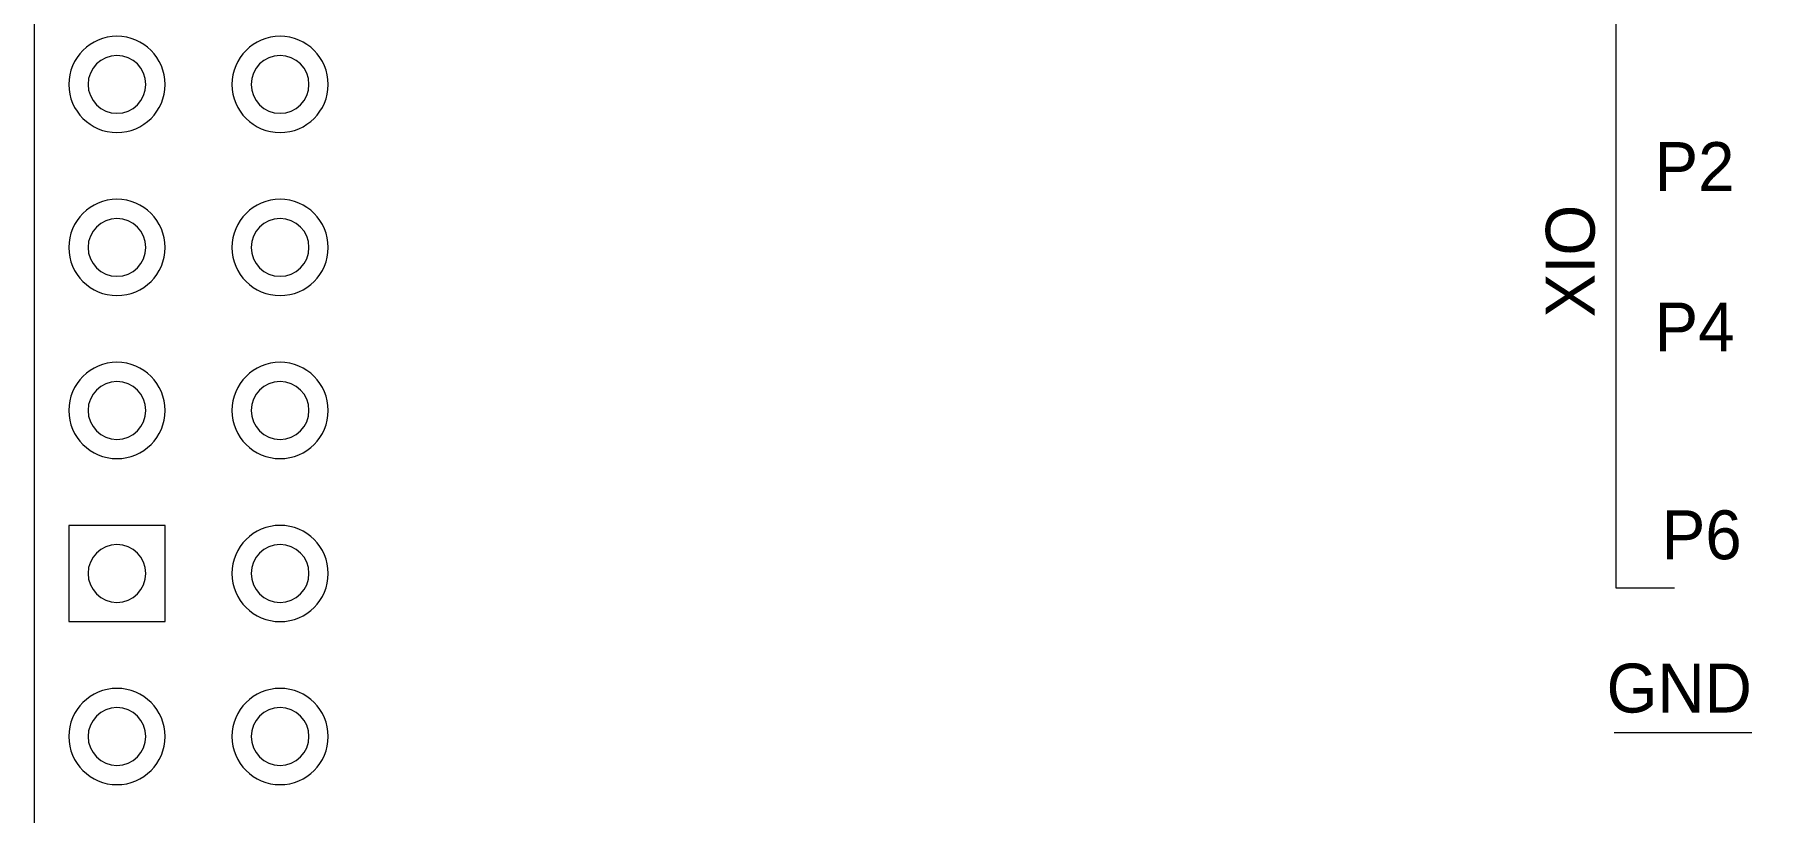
# Model space of a CAD drawing. Header units: inches. Extents: x 30.7 to 71.3, y 18.2 to 83.4.
# Drawn here: x 30.67 to 57.58, y 56.27 to 68.39 of the extents above; entities that cross this region are included whole.
import ezdxf

# ---------------------------------------------------------------- set-up
doc = ezdxf.new("R2010")
doc.units = ezdxf.units.IN
doc.header["$MEASUREMENT"] = 0
for name, color, linetype in [('board outline', 7, 'Continuous'), ('holes', 7, 'Continuous'), ('Layer 7', 7, 'Continuous')]:
    doc.layers.add(name, color=color, linetype=linetype)

# ---------------------------------------------------------------- blocks, each defined once
blk = doc.blocks.new('block 190')
at = {"layer": 'Layer 7', "color": 231, "true_color": 0xf78bb7, "insert": (54.978, 63.985), "char_height": 0.762, "attachment_point": 7, "rotation": 90}
blk.add_mtext('\\fTxt|b0|i0|c0|p34;\\W1;XIO', dxfattribs=at)
blk = doc.blocks.new('block 192')
at = {"layer": 'Layer 7', "color": 231, "true_color": 0xf78bb7, "insert": (55.151, 57.818), "char_height": 0.762, "attachment_point": 7}
blk.add_mtext('\\fTxt|b0|i0|c0|p34;\\W1;GND', dxfattribs=at)
blk = doc.blocks.new('block 193')
at = {"layer": 'Layer 7', "color": 231, "true_color": 0xf78bb7, "insert": (56.01, 60.206), "char_height": 0.762, "attachment_point": 7}
blk.add_mtext('\\fTxt|b0|i0|c0|p34;\\W1;P6', dxfattribs=at)
blk = doc.blocks.new('block 194')
at = {"layer": 'Layer 7', "color": 231, "true_color": 0xf78bb7, "insert": (55.898, 63.454), "char_height": 0.762, "attachment_point": 7}
blk.add_mtext('\\fTxt|b0|i0|c0|p34;\\W1;P4', dxfattribs=at)
blk = doc.blocks.new('block 195')
at = {"layer": 'Layer 7', "color": 231, "true_color": 0xf78bb7, "insert": (55.898, 65.954), "char_height": 0.762, "attachment_point": 7}
blk.add_mtext('\\fTxt|b0|i0|c0|p34;\\W1;P2', dxfattribs=at)
blk = doc.blocks.new('block 3195')
at = {"layer": 'board outline', "color": 7, "lineweight": 9, "true_color": 0xffffff}
blk.add_open_spline([(30.668, 79.565), (30.668, 79.565), (30.668, 19.762), (30.668, 19.762), (30.668, 18.878), (31.384, 18.162), (32.268, 18.162), (32.268, 18.162), (69.685, 18.162), (69.685, 18.162), (70.569, 18.162), (71.285, 18.878), (71.285, 19.762), (71.285, 19.762), (71.285, 73.138), (71.285, 73.138), (71.285, 74.022), (70.569, 74.738), (69.685, 74.738), (69.685, 74.738), (65.735, 74.738), (65.735, 74.738), (65.597, 74.738), (65.485, 74.85), (65.485, 74.988), (65.485, 74.988), (65.485, 81.838), (65.485, 81.838), (65.485, 82.722), (64.769, 83.438), (63.885, 83.438), (63.885, 83.438), (34.541, 83.438), (34.541, 83.438), (34.541, 83.438), (30.668, 79.565), (30.668, 79.565)], degree=3, knots=[0, 0, 0, 0, 1, 1, 1, 2, 2, 2, 3, 3, 3, 4, 4, 4, 5, 5, 5, 6, 6, 6, 7, 7, 7, 8, 8, 8, 9, 9, 9, 10, 10, 10, 11, 11, 11, 12, 12, 12, 12], dxfattribs=at)
blk = doc.blocks.new('block 3377')
at = {"layer": 'holes', "color": 7, "lineweight": 9, "true_color": 0xffffff}
blk.add_open_spline([(31.501, 67.615), (31.501, 67.864), (31.703, 68.065), (31.951, 68.065), (32.2, 68.065), (32.401, 67.864), (32.401, 67.615), (32.401, 67.367), (32.2, 67.165), (31.951, 67.165), (31.703, 67.165), (31.501, 67.367), (31.501, 67.615), (31.501, 67.615), (31.501, 67.615), (31.501, 67.615)], degree=3, knots=[0, 0, 0, 0, 1, 1, 1, 2, 2, 2, 3, 3, 3, 4, 4, 4, 5, 5, 5, 5], dxfattribs=at)
blk = doc.blocks.new('block 3378')
at = {"layer": 'holes', "color": 7, "lineweight": 9, "true_color": 0xffffff}
blk.add_open_spline([(31.201, 67.615), (31.201, 68.029), (31.537, 68.365), (31.951, 68.365), (32.366, 68.365), (32.701, 68.029), (32.701, 67.615), (32.701, 67.201), (32.366, 66.865), (31.951, 66.865), (31.537, 66.865), (31.201, 67.201), (31.201, 67.615), (31.201, 67.615), (31.201, 67.615), (31.201, 67.615)], degree=3, knots=[0, 0, 0, 0, 1, 1, 1, 2, 2, 2, 3, 3, 3, 4, 4, 4, 5, 5, 5, 5], dxfattribs=at)
blk = doc.blocks.new('block 3379')
at = {"layer": 'holes', "color": 7, "lineweight": 9, "true_color": 0xffffff}
blk.add_open_spline([(34.041, 67.615), (34.041, 67.864), (34.243, 68.065), (34.491, 68.065), (34.74, 68.065), (34.941, 67.864), (34.941, 67.615), (34.941, 67.367), (34.74, 67.165), (34.491, 67.165), (34.243, 67.165), (34.041, 67.367), (34.041, 67.615), (34.041, 67.615), (34.041, 67.615), (34.041, 67.615)], degree=3, knots=[0, 0, 0, 0, 1, 1, 1, 2, 2, 2, 3, 3, 3, 4, 4, 4, 5, 5, 5, 5], dxfattribs=at)
blk = doc.blocks.new('block 3380')
at = {"layer": 'holes', "color": 7, "lineweight": 9, "true_color": 0xffffff}
blk.add_open_spline([(33.741, 67.615), (33.741, 68.029), (34.077, 68.365), (34.491, 68.365), (34.906, 68.365), (35.241, 68.029), (35.241, 67.615), (35.241, 67.201), (34.906, 66.865), (34.491, 66.865), (34.077, 66.865), (33.741, 67.201), (33.741, 67.615), (33.741, 67.615), (33.741, 67.615), (33.741, 67.615)], degree=3, knots=[0, 0, 0, 0, 1, 1, 1, 2, 2, 2, 3, 3, 3, 4, 4, 4, 5, 5, 5, 5], dxfattribs=at)
blk = doc.blocks.new('block 3381')
at = {"layer": 'holes', "color": 7, "lineweight": 9, "true_color": 0xffffff}
blk.add_open_spline([(31.501, 65.075), (31.501, 65.324), (31.703, 65.525), (31.951, 65.525), (32.2, 65.525), (32.401, 65.324), (32.401, 65.075), (32.401, 64.827), (32.2, 64.625), (31.951, 64.625), (31.703, 64.625), (31.501, 64.827), (31.501, 65.075), (31.501, 65.075), (31.501, 65.075), (31.501, 65.075)], degree=3, knots=[0, 0, 0, 0, 1, 1, 1, 2, 2, 2, 3, 3, 3, 4, 4, 4, 5, 5, 5, 5], dxfattribs=at)
blk = doc.blocks.new('block 3382')
at = {"layer": 'holes', "color": 7, "lineweight": 9, "true_color": 0xffffff}
blk.add_open_spline([(31.201, 65.075), (31.201, 65.489), (31.537, 65.825), (31.951, 65.825), (32.366, 65.825), (32.701, 65.489), (32.701, 65.075), (32.701, 64.661), (32.366, 64.325), (31.951, 64.325), (31.537, 64.325), (31.201, 64.661), (31.201, 65.075), (31.201, 65.075), (31.201, 65.075), (31.201, 65.075)], degree=3, knots=[0, 0, 0, 0, 1, 1, 1, 2, 2, 2, 3, 3, 3, 4, 4, 4, 5, 5, 5, 5], dxfattribs=at)
blk = doc.blocks.new('block 3383')
at = {"layer": 'holes', "color": 7, "lineweight": 9, "true_color": 0xffffff}
blk.add_open_spline([(34.041, 65.075), (34.041, 65.324), (34.243, 65.525), (34.491, 65.525), (34.74, 65.525), (34.941, 65.324), (34.941, 65.075), (34.941, 64.827), (34.74, 64.625), (34.491, 64.625), (34.243, 64.625), (34.041, 64.827), (34.041, 65.075), (34.041, 65.075), (34.041, 65.075), (34.041, 65.075)], degree=3, knots=[0, 0, 0, 0, 1, 1, 1, 2, 2, 2, 3, 3, 3, 4, 4, 4, 5, 5, 5, 5], dxfattribs=at)
blk = doc.blocks.new('block 3384')
at = {"layer": 'holes', "color": 7, "lineweight": 9, "true_color": 0xffffff}
blk.add_open_spline([(33.741, 65.075), (33.741, 65.489), (34.077, 65.825), (34.491, 65.825), (34.906, 65.825), (35.241, 65.489), (35.241, 65.075), (35.241, 64.661), (34.906, 64.325), (34.491, 64.325), (34.077, 64.325), (33.741, 64.661), (33.741, 65.075), (33.741, 65.075), (33.741, 65.075), (33.741, 65.075)], degree=3, knots=[0, 0, 0, 0, 1, 1, 1, 2, 2, 2, 3, 3, 3, 4, 4, 4, 5, 5, 5, 5], dxfattribs=at)
blk = doc.blocks.new('block 3385')
at = {"layer": 'holes', "color": 7, "lineweight": 9, "true_color": 0xffffff}
blk.add_open_spline([(31.501, 62.535), (31.501, 62.784), (31.703, 62.985), (31.951, 62.985), (32.2, 62.985), (32.401, 62.784), (32.401, 62.535), (32.401, 62.287), (32.2, 62.085), (31.951, 62.085), (31.703, 62.085), (31.501, 62.287), (31.501, 62.535), (31.501, 62.535), (31.501, 62.535), (31.501, 62.535)], degree=3, knots=[0, 0, 0, 0, 1, 1, 1, 2, 2, 2, 3, 3, 3, 4, 4, 4, 5, 5, 5, 5], dxfattribs=at)
blk = doc.blocks.new('block 3386')
at = {"layer": 'holes', "color": 7, "lineweight": 9, "true_color": 0xffffff}
blk.add_open_spline([(31.201, 62.535), (31.201, 62.949), (31.537, 63.285), (31.951, 63.285), (32.366, 63.285), (32.701, 62.949), (32.701, 62.535), (32.701, 62.121), (32.366, 61.785), (31.951, 61.785), (31.537, 61.785), (31.201, 62.121), (31.201, 62.535), (31.201, 62.535), (31.201, 62.535), (31.201, 62.535)], degree=3, knots=[0, 0, 0, 0, 1, 1, 1, 2, 2, 2, 3, 3, 3, 4, 4, 4, 5, 5, 5, 5], dxfattribs=at)
blk = doc.blocks.new('block 3387')
at = {"layer": 'holes', "color": 7, "lineweight": 9, "true_color": 0xffffff}
blk.add_open_spline([(34.041, 62.535), (34.041, 62.784), (34.243, 62.985), (34.491, 62.985), (34.74, 62.985), (34.941, 62.784), (34.941, 62.535), (34.941, 62.287), (34.74, 62.085), (34.491, 62.085), (34.243, 62.085), (34.041, 62.287), (34.041, 62.535), (34.041, 62.535), (34.041, 62.535), (34.041, 62.535)], degree=3, knots=[0, 0, 0, 0, 1, 1, 1, 2, 2, 2, 3, 3, 3, 4, 4, 4, 5, 5, 5, 5], dxfattribs=at)
blk = doc.blocks.new('block 3388')
at = {"layer": 'holes', "color": 7, "lineweight": 9, "true_color": 0xffffff}
blk.add_open_spline([(33.741, 62.535), (33.741, 62.949), (34.077, 63.285), (34.491, 63.285), (34.906, 63.285), (35.241, 62.949), (35.241, 62.535), (35.241, 62.121), (34.906, 61.785), (34.491, 61.785), (34.077, 61.785), (33.741, 62.121), (33.741, 62.535), (33.741, 62.535), (33.741, 62.535), (33.741, 62.535)], degree=3, knots=[0, 0, 0, 0, 1, 1, 1, 2, 2, 2, 3, 3, 3, 4, 4, 4, 5, 5, 5, 5], dxfattribs=at)
blk = doc.blocks.new('block 3389')
at = {"layer": 'holes', "color": 7, "lineweight": 9, "true_color": 0xffffff}
blk.add_lwpolyline([(32.701, 60.745), (31.201, 60.745)], dxfattribs=at)
blk = doc.blocks.new('block 3390')
at = {"layer": 'holes', "color": 7, "lineweight": 9, "true_color": 0xffffff}
blk.add_lwpolyline([(31.201, 60.745), (31.201, 59.245)], dxfattribs=at)
blk = doc.blocks.new('block 3391')
at = {"layer": 'holes', "color": 7, "lineweight": 9, "true_color": 0xffffff}
blk.add_lwpolyline([(31.201, 59.245), (32.701, 59.245)], dxfattribs=at)
blk = doc.blocks.new('block 3392')
at = {"layer": 'holes', "color": 7, "lineweight": 9, "true_color": 0xffffff}
blk.add_lwpolyline([(32.701, 59.245), (32.701, 60.745)], dxfattribs=at)
blk = doc.blocks.new('block 3393')
at = {"layer": 'holes', "color": 7, "lineweight": 9, "true_color": 0xffffff}
blk.add_open_spline([(31.501, 59.995), (31.501, 60.244), (31.703, 60.445), (31.951, 60.445), (32.2, 60.445), (32.401, 60.244), (32.401, 59.995), (32.401, 59.747), (32.2, 59.545), (31.951, 59.545), (31.703, 59.545), (31.501, 59.747), (31.501, 59.995), (31.501, 59.995), (31.501, 59.995), (31.501, 59.995)], degree=3, knots=[0, 0, 0, 0, 1, 1, 1, 2, 2, 2, 3, 3, 3, 4, 4, 4, 5, 5, 5, 5], dxfattribs=at)
blk = doc.blocks.new('block 3394')
at = {"layer": 'holes', "color": 7, "lineweight": 9, "true_color": 0xffffff}
blk.add_open_spline([(34.041, 59.995), (34.041, 60.244), (34.243, 60.445), (34.491, 60.445), (34.74, 60.445), (34.941, 60.244), (34.941, 59.995), (34.941, 59.747), (34.74, 59.545), (34.491, 59.545), (34.243, 59.545), (34.041, 59.747), (34.041, 59.995), (34.041, 59.995), (34.041, 59.995), (34.041, 59.995)], degree=3, knots=[0, 0, 0, 0, 1, 1, 1, 2, 2, 2, 3, 3, 3, 4, 4, 4, 5, 5, 5, 5], dxfattribs=at)
blk = doc.blocks.new('block 3395')
at = {"layer": 'holes', "color": 7, "lineweight": 9, "true_color": 0xffffff}
blk.add_open_spline([(33.741, 59.995), (33.741, 60.409), (34.077, 60.745), (34.491, 60.745), (34.906, 60.745), (35.241, 60.409), (35.241, 59.995), (35.241, 59.581), (34.906, 59.245), (34.491, 59.245), (34.077, 59.245), (33.741, 59.581), (33.741, 59.995), (33.741, 59.995), (33.741, 59.995), (33.741, 59.995)], degree=3, knots=[0, 0, 0, 0, 1, 1, 1, 2, 2, 2, 3, 3, 3, 4, 4, 4, 5, 5, 5, 5], dxfattribs=at)
blk = doc.blocks.new('block 3396')
at = {"layer": 'holes', "color": 7, "lineweight": 9, "true_color": 0xffffff}
blk.add_open_spline([(31.501, 57.455), (31.501, 57.704), (31.703, 57.905), (31.951, 57.905), (32.2, 57.905), (32.401, 57.704), (32.401, 57.455), (32.401, 57.207), (32.2, 57.005), (31.951, 57.005), (31.703, 57.005), (31.501, 57.207), (31.501, 57.455), (31.501, 57.455), (31.501, 57.455), (31.501, 57.455)], degree=3, knots=[0, 0, 0, 0, 1, 1, 1, 2, 2, 2, 3, 3, 3, 4, 4, 4, 5, 5, 5, 5], dxfattribs=at)
blk = doc.blocks.new('block 3397')
at = {"layer": 'holes', "color": 7, "lineweight": 9, "true_color": 0xffffff}
blk.add_open_spline([(31.201, 57.455), (31.201, 57.869), (31.537, 58.205), (31.951, 58.205), (32.366, 58.205), (32.701, 57.869), (32.701, 57.455), (32.701, 57.041), (32.366, 56.705), (31.951, 56.705), (31.537, 56.705), (31.201, 57.041), (31.201, 57.455), (31.201, 57.455), (31.201, 57.455), (31.201, 57.455)], degree=3, knots=[0, 0, 0, 0, 1, 1, 1, 2, 2, 2, 3, 3, 3, 4, 4, 4, 5, 5, 5, 5], dxfattribs=at)
blk = doc.blocks.new('block 3398')
at = {"layer": 'holes', "color": 7, "lineweight": 9, "true_color": 0xffffff}
blk.add_open_spline([(34.041, 57.455), (34.041, 57.704), (34.243, 57.905), (34.491, 57.905), (34.74, 57.905), (34.941, 57.704), (34.941, 57.455), (34.941, 57.207), (34.74, 57.005), (34.491, 57.005), (34.243, 57.005), (34.041, 57.207), (34.041, 57.455), (34.041, 57.455), (34.041, 57.455), (34.041, 57.455)], degree=3, knots=[0, 0, 0, 0, 1, 1, 1, 2, 2, 2, 3, 3, 3, 4, 4, 4, 5, 5, 5, 5], dxfattribs=at)
blk = doc.blocks.new('block 3399')
at = {"layer": 'holes', "color": 7, "lineweight": 9, "true_color": 0xffffff}
blk.add_open_spline([(33.741, 57.455), (33.741, 57.869), (34.077, 58.205), (34.491, 58.205), (34.906, 58.205), (35.241, 57.869), (35.241, 57.455), (35.241, 57.041), (34.906, 56.705), (34.491, 56.705), (34.077, 56.705), (33.741, 57.041), (33.741, 57.455), (33.741, 57.455), (33.741, 57.455), (33.741, 57.455)], degree=3, knots=[0, 0, 0, 0, 1, 1, 1, 2, 2, 2, 3, 3, 3, 4, 4, 4, 5, 5, 5, 5], dxfattribs=at)

msp = doc.modelspace()

# ---------------------------------------------------------------- linework, layer by layer
at = {"layer": 'Layer 7', "color": 231, "lineweight": 5, "true_color": 0xf78bb7}
for points in [[(56.207, 70.185), (55.298, 70.185), (55.298, 59.77), (56.207, 59.77)], [(55.27, 57.516), (57.412, 57.516)]]:
    msp.add_lwpolyline(points, dxfattribs=at)

# ---------------------------------------------------------------- block references
at = {"layer": 'board outline'}
msp.add_blockref('block 3195', (0, 0), dxfattribs=at)
at = {"layer": 'holes'}
for name in ['block 3378', 'block 3380', 'block 3377', 'block 3379', 'block 3382', 'block 3384', 'block 3381', 'block 3383', 'block 3386', 'block 3388', 'block 3385', 'block 3387', 'block 3389', 'block 3390', 'block 3392', 'block 3395', 'block 3393', 'block 3394', 'block 3391', 'block 3397', 'block 3399', 'block 3396', 'block 3398']:
    msp.add_blockref(name, (0, 0), dxfattribs=at)
at = {"layer": 'Layer 7'}
for name in ['block 195', 'block 190', 'block 194', 'block 193', 'block 192']:
    msp.add_blockref(name, (0, 0), dxfattribs=at)

doc.saveas('drawing.dxf')
